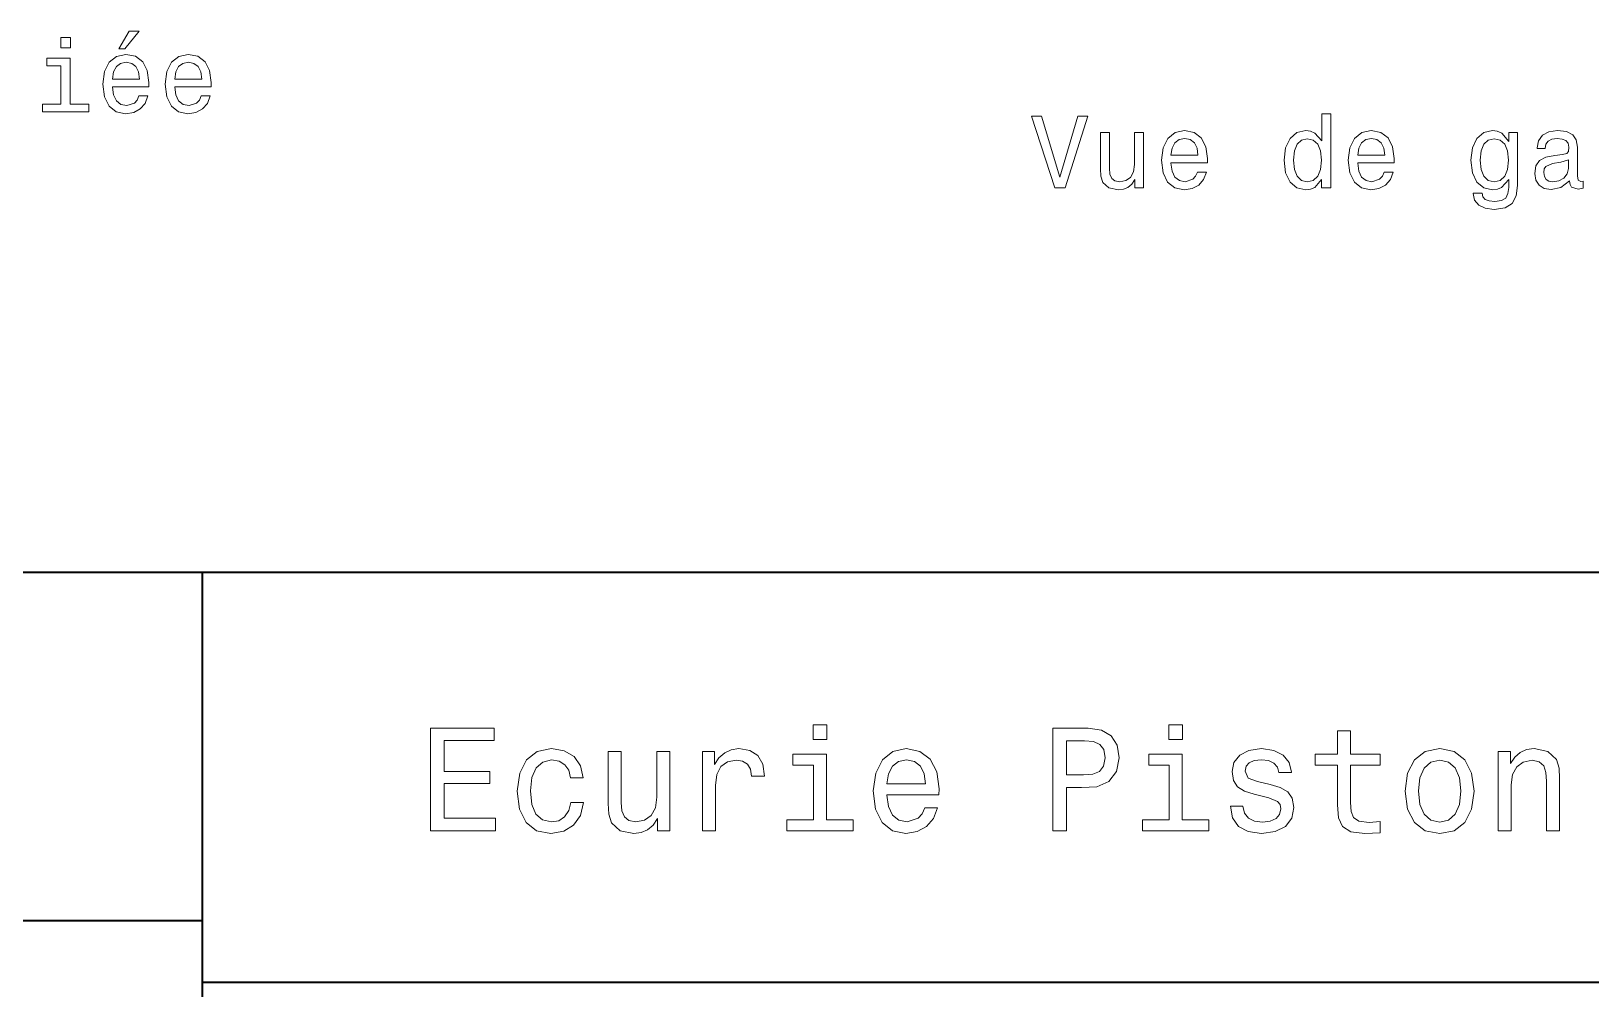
# Model space of a CAD drawing. Extents: x 0 to 297, y 0 to 210.
# Drawn here: x 153.6 to 229.7, y 49.7 to 96.4 of the extents above; entities that cross this region are included whole.
import ezdxf

# ---------------------------------------------------------------- set-up
doc = ezdxf.new("R2010")
doc.units = 0

msp = doc.modelspace()

# ---------------------------------------------------------------- linework, layer by layer
at = {"color": 7, "lineweight": 35}
for p, q in [((97, 70), (287, 70)), ((162, 10), (162, 70)), ((97, 53), (162, 53)), ((162, 50), (287, 50))]:
    msp.add_line(p, q, dxfattribs=at)
at = {"color": 7, "lineweight": 13}
for points in [[(155.549545, 96.067719), (155.080536, 96.067719), (155.080536, 95.5634), (155.549545, 95.5634)], [(157.909775, 95.523056), (158.207336, 95.523056), (158.90834, 96.380402), (158.414108, 96.380402)], [(157.602142, 93.672188), (159.377365, 93.672188), (159.382401, 93.87896), (159.301712, 94.458931), (159.079803, 94.892647), (158.726776, 95.1549), (158.257767, 95.250717), (157.798828, 95.149857), (157.445801, 94.867432), (157.218857, 94.408501), (157.138168, 93.803314), (157.213821, 93.182991), (157.440765, 92.729103), (157.788742, 92.446686), (158.24263, 92.350861), (158.636002, 92.416428), (158.958771, 92.587891), (159.195801, 92.860229), (159.33197, 93.223343), (158.893204, 93.223343), (158.802429, 93.021614), (158.67131, 92.870316), (158.298111, 92.749275), (158.010651, 92.804756), (157.793793, 92.981262), (157.652573, 93.26873), (157.602142, 93.657059)], [(160.638168, 93.672188), (162.413376, 93.672188), (162.418427, 93.87896), (162.337738, 94.458931), (162.115829, 94.892647), (161.762802, 95.1549), (161.293793, 95.250717), (160.834854, 95.149857), (160.481827, 94.867432), (160.254883, 94.408501), (160.174194, 93.803314), (160.249832, 93.182991), (160.476776, 92.729103), (160.824768, 92.446686), (161.278656, 92.350861), (161.672028, 92.416428), (161.994797, 92.587891), (162.231827, 92.860229), (162.367996, 93.223343), (161.92923, 93.223343), (161.838455, 93.021614), (161.707336, 92.870316), (161.334137, 92.749275), (161.046661, 92.804756), (160.829803, 92.981262), (160.688599, 93.26873), (160.638168, 93.657059)], [(155.534424, 92.819885), (155.534424, 95.064117), (154.394653, 95.064117), (154.394653, 94.685875), (155.090622, 94.685875), (155.090622, 92.819885), (154.182831, 92.819885), (154.182831, 92.446686), (156.452286, 92.446686), (156.452286, 92.819885)], [(157.602142, 94.045387), (157.657623, 94.393372), (157.793793, 94.650574), (158.000565, 94.806915), (158.272888, 94.862389), (158.540192, 94.806915), (158.746964, 94.650574), (158.873032, 94.393372), (158.918427, 94.045387)], [(160.638168, 94.045387), (160.693634, 94.393372), (160.829803, 94.650574), (161.036575, 94.806915), (161.308914, 94.862389), (161.576202, 94.806915), (161.782974, 94.650574), (161.909058, 94.393372), (161.954453, 94.045387)], [(204.686096, 92.236977), (203.808563, 89.256432), (202.905838, 92.236977), (202.426727, 92.236977), (203.556412, 88.731934), (204.06073, 88.731934), (205.165192, 92.236977)], [(216.572983, 89.15052), (216.572983, 88.731934), (217.016785, 88.731934), (217.016785, 92.352974), (216.578018, 92.352974), (216.578018, 91.026604), (216.240128, 91.409889), (216.033356, 91.500664), (215.796326, 91.535973), (215.367645, 91.435104), (215.03479, 91.152687), (214.817932, 90.698792), (214.742294, 90.088562), (214.817932, 89.478333), (215.03479, 89.019402), (215.367645, 88.731934), (215.796326, 88.636116), (216.033356, 88.671417), (216.245163, 88.762192)], [(207.888535, 91.440147), (207.444733, 91.440147), (207.444733, 89.876747), (207.394302, 89.513634), (207.248047, 89.251389), (207.021103, 89.090004), (206.723557, 89.039574), (206.486526, 89.079918), (206.33522, 89.200951), (206.249496, 89.407722), (206.229324, 89.700233), (206.229324, 91.440147), (205.785507, 91.440147), (205.785507, 89.659889), (205.800644, 89.301819), (205.896469, 89.004265), (206.18898, 88.731934), (206.65799, 88.636116), (206.910156, 88.671417), (207.127014, 88.762192), (207.313614, 88.918533), (207.464905, 89.145477), (207.464905, 88.731934), (207.888535, 88.731934)], [(209.224991, 89.957436), (211.000214, 89.957436), (211.005249, 90.164207), (210.924561, 90.744179), (210.702667, 91.177902), (210.34964, 91.440147), (209.880615, 91.535965), (209.421677, 91.435104), (209.068649, 91.152679), (208.841705, 90.693748), (208.761017, 90.088562), (208.83667, 89.468246), (209.063614, 89.014351), (209.411591, 88.731934), (209.865494, 88.636116), (210.258865, 88.701675), (210.581619, 88.873146), (210.818649, 89.145477), (210.954819, 89.508591), (210.516068, 89.508591), (210.425278, 89.306862), (210.294159, 89.155563), (209.920959, 89.034531), (209.633499, 89.090004), (209.416641, 89.266518), (209.275421, 89.553978), (209.224991, 89.942307)], [(218.333069, 89.957436), (220.108276, 89.957436), (220.113327, 90.164207), (220.032639, 90.744179), (219.81073, 91.177902), (219.457703, 91.440147), (218.988678, 91.535973), (218.529755, 91.435104), (218.176727, 91.152687), (217.949783, 90.693748), (217.869095, 90.088562), (217.944733, 89.468246), (218.171677, 89.014359), (218.519669, 88.731934), (218.973557, 88.636116), (219.366928, 88.701675), (219.689697, 88.873146), (219.926727, 89.145477), (220.062897, 89.508591), (219.62413, 89.508591), (219.533356, 89.306862), (219.402222, 89.155563), (219.029037, 89.034531), (218.741562, 89.090004), (218.524704, 89.266518), (218.383499, 89.553978), (218.333069, 89.942307)], [(226.124847, 88.852974), (226.124847, 91.440147), (225.701218, 91.440147), (225.701218, 91.001389), (225.353241, 91.399803), (225.141418, 91.500664), (224.904388, 91.535973), (224.475723, 91.435104), (224.142868, 91.152687), (223.92601, 90.698792), (223.850357, 90.088562), (223.92601, 89.473289), (224.142868, 89.019402), (224.475723, 88.731934), (224.904388, 88.636116), (225.146469, 88.671417), (225.34819, 88.762192), (225.701218, 89.145477), (225.701218, 88.762192), (225.660873, 88.459602), (225.549927, 88.242744), (225.338104, 88.116661), (225.020386, 88.071274), (224.743011, 88.101532), (224.546326, 88.177177), (224.430328, 88.308304), (224.395035, 88.484818), (223.966354, 88.484818), (223.966354, 88.464645), (224.031921, 88.141876), (224.233643, 87.899803), (224.556412, 87.743462), (224.995178, 87.687988), (225.519669, 87.763634), (225.867645, 87.975449), (226.064331, 88.343605)], [(228.661591, 89.084961), (228.661591, 89.069832), (228.686813, 88.898361), (228.762466, 88.777321), (229.080185, 88.681503), (229.327301, 88.721848), (229.327301, 89.064789), (229.22139, 89.04966), (229.080185, 89.115219), (229.054962, 89.316948), (229.054962, 90.718964), (228.994446, 91.077034), (228.817932, 91.329193), (228.5103, 91.480492), (228.076584, 91.535973), (227.652954, 91.475449), (227.340271, 91.303978), (227.143585, 91.03669), (227.078018, 90.683662), (227.078018, 90.653404), (227.47644, 90.653404), (227.511734, 90.865219), (227.622696, 91.016518), (227.804245, 91.107292), (228.061447, 91.142601), (228.308563, 91.117378), (228.485077, 91.041733), (228.590988, 90.910606), (228.626297, 90.72905), (228.606125, 90.517235), (228.525421, 90.411331), (228.3237, 90.360901), (227.94545, 90.320549), (227.511734, 90.229774), (227.204102, 90.06839), (227.022552, 89.816231), (226.967072, 89.443031), (227.017502, 89.110176), (227.173843, 88.86306), (227.42601, 88.706718), (227.773987, 88.651245), (228.243011, 88.757149)], [(209.224991, 90.330635), (209.280472, 90.678619), (209.416641, 90.935822), (209.623413, 91.092163), (209.895752, 91.147636), (210.16304, 91.092163), (210.369812, 90.935822), (210.495895, 90.678619), (210.541275, 90.330635)], [(215.871964, 91.13755), (216.164474, 91.066948), (216.386383, 90.870262), (216.517502, 90.54245), (216.567932, 90.088562), (216.517502, 89.629631), (216.386383, 89.301819), (216.164474, 89.10009), (215.871964, 89.034531), (215.594589, 89.10009), (215.382782, 89.301819), (215.241562, 89.634674), (215.196182, 90.088562), (215.241562, 90.537407), (215.382782, 90.865219), (215.594589, 91.066948)], [(218.333069, 90.330635), (218.388535, 90.678619), (218.524704, 90.935822), (218.731476, 91.092163), (219.003815, 91.147644), (219.271103, 91.092163), (219.477875, 90.935822), (219.603958, 90.678619), (219.649353, 90.330635)], [(224.309296, 90.088562), (224.354675, 90.537407), (224.490845, 90.870262), (224.702667, 91.066948), (224.985077, 91.137558), (225.282639, 91.066948), (225.504532, 90.870262), (225.640701, 90.537407), (225.691132, 90.088562), (225.640701, 89.629631), (225.504532, 89.301819), (225.282639, 89.10009), (224.985077, 89.034531), (224.702667, 89.10009), (224.490845, 89.301819), (224.354675, 89.634674)], [(228.61116, 89.680061), (228.550644, 89.417816), (228.389267, 89.216087), (228.147186, 89.084961), (227.84964, 89.039574), (227.65799, 89.064789), (227.52182, 89.145477), (227.436096, 89.28669), (227.410873, 89.483376), (227.431046, 89.659889), (227.511734, 89.785973), (227.834503, 89.927177), (228.243011, 89.987701), (228.61116, 90.108734)], [(173.109512, 57.381123), (176.279541, 57.381123), (176.279541, 57.986309), (173.772339, 57.986309), (173.772339, 59.679394), (176.005768, 59.679394), (176.005768, 60.277374), (173.772339, 60.277374), (173.772339, 61.775936), (176.221893, 61.775936), (176.221893, 62.381123), (173.109512, 62.381123)], [(192.439484, 62.554031), (191.769455, 62.554031), (191.769455, 61.833572), (192.439484, 61.833572)], [(203.462524, 57.381123), (204.125351, 57.381123), (204.125351, 59.492073), (204.860229, 59.492073), (205.602295, 59.528095), (206.193085, 59.780258), (206.574921, 60.270172), (206.704605, 60.940201), (206.603745, 61.559795), (206.315552, 62.013687), (205.840057, 62.287464), (205.191635, 62.381123), (203.462524, 62.381123)], [(209.788177, 62.554031), (209.118149, 62.554031), (209.118149, 61.833572), (209.788177, 61.833572)], [(205.01152, 61.76873), (205.443802, 61.725502), (205.760803, 61.588615), (205.94812, 61.336452), (206.01297, 60.940201), (205.940918, 60.522331), (205.746399, 60.270172), (205.414978, 60.140488), (204.96109, 60.104465), (204.125351, 60.104465), (204.125351, 61.76873)], [(217.353027, 60.579971), (217.353027, 58.64193), (217.396255, 58.015129), (217.597992, 57.582851), (218.001434, 57.330688), (218.685883, 57.244236), (219.43515, 57.280258), (219.43515, 57.827808), (218.887604, 57.78458), (218.390488, 57.842216), (218.123917, 58.022331), (218.008652, 58.324928), (217.98703, 58.75), (217.98703, 60.579971), (219.43515, 60.579971), (219.43515, 61.120316), (217.98703, 61.120316), (217.98703, 62.251438), (217.353027, 62.251438), (217.353027, 61.120316), (216.257935, 61.120316), (216.257935, 60.579971)], [(179.932281, 59.967579), (180.559082, 59.967579), (180.429398, 60.543945), (180.119598, 60.997837), (179.636887, 61.278816), (179.010086, 61.386887), (178.318436, 61.242794), (177.792511, 60.839336), (177.46109, 60.183716), (177.345825, 59.304752), (177.453888, 58.432995), (177.778091, 57.78458), (178.289627, 57.381123), (178.988464, 57.244236), (179.608063, 57.352303), (180.090775, 57.6549), (180.42218, 58.130402), (180.566284, 58.764408), (179.96109, 58.764408), (179.853027, 58.36095), (179.651291, 58.058357), (179.363113, 57.871037), (179.010086, 57.8134), (178.570602, 57.907059), (178.253601, 58.195244), (178.059082, 58.663544), (177.994232, 59.326366), (178.059082, 59.974781), (178.260803, 60.443081), (178.585007, 60.731266), (179.010086, 60.83213), (179.38472, 60.767288), (179.66571, 60.601585), (179.853027, 60.327808)], [(184.788177, 61.25), (184.154175, 61.25), (184.154175, 59.016571), (184.082123, 58.497837), (183.873199, 58.123196), (183.548996, 57.892651), (183.123917, 57.820602), (182.785294, 57.878242), (182.569168, 58.051151), (182.446686, 58.346542), (182.417862, 58.764408), (182.417862, 61.25), (181.783859, 61.25), (181.783859, 58.706772), (181.805481, 58.195244), (181.942368, 57.770172), (182.360229, 57.381123), (183.030258, 57.244236), (183.390488, 57.294666), (183.700287, 57.424351), (183.966858, 57.647694), (184.182999, 57.971901), (184.182999, 57.381123), (184.788177, 57.381123)], [(186.380402, 57.381123), (187.014404, 57.381123), (187.014404, 59.592937), (187.079254, 60.12608), (187.273773, 60.507923), (187.590775, 60.738472), (188.015854, 60.817722), (188.332855, 60.767288), (188.570602, 60.623199), (188.714691, 60.378242), (188.765121, 60.046829), (189.406342, 60.046829), (189.319885, 60.630402), (189.082123, 61.048271), (188.685883, 61.30043), (188.145538, 61.386887), (187.778091, 61.32925), (187.46109, 61.185158), (187.180115, 60.940201), (186.956772, 60.608788), (186.956772, 61.25), (186.380402, 61.25)], [(192.417862, 57.914265), (192.417862, 61.120316), (190.789627, 61.120316), (190.789627, 60.579971), (191.783859, 60.579971), (191.783859, 57.914265), (190.48703, 57.914265), (190.48703, 57.381123), (193.729111, 57.381123), (193.729111, 57.914265)], [(195.37175, 59.131844), (197.907776, 59.131844), (197.914978, 59.427231), (197.799713, 60.255764), (197.482712, 60.875359), (196.978378, 61.25), (196.30835, 61.386887), (195.65274, 61.242794), (195.148407, 60.839336), (194.824203, 60.183716), (194.708923, 59.319164), (194.817001, 58.432995), (195.141205, 57.78458), (195.638321, 57.381123), (196.286743, 57.244236), (196.848694, 57.337894), (197.309799, 57.582851), (197.648407, 57.971901), (197.842941, 58.490631), (197.216141, 58.490631), (197.086456, 58.20245), (196.899139, 57.986309), (196.365997, 57.8134), (195.955322, 57.892651), (195.645538, 58.14481), (195.443802, 58.555473), (195.37175, 59.110229)], [(209.766571, 57.914265), (209.766571, 61.120316), (208.138321, 61.120316), (208.138321, 60.579971), (209.132568, 60.579971), (209.132568, 57.914265), (207.835724, 57.914265), (207.835724, 57.381123), (211.077805, 57.381123), (211.077805, 57.914265)], [(214.060516, 59.636166), (213.44812, 59.780258), (212.994232, 59.945965), (212.842941, 60.28458), (212.886169, 60.522331), (213.03746, 60.695244), (213.282425, 60.803314), (213.635437, 60.846542), (213.97406, 60.803314), (214.240631, 60.67363), (214.413544, 60.479107), (214.485596, 60.219738), (215.105194, 60.219738), (215.105194, 60.23415), (214.997116, 60.70245), (214.701721, 61.069885), (214.240631, 61.30043), (213.635437, 61.386887), (213.023056, 61.30043), (212.57637, 61.062679), (212.29538, 60.709652), (212.208939, 60.262966), (212.273773, 59.830688), (212.475494, 59.528095), (212.806915, 59.311958), (213.289627, 59.16066), (213.995682, 58.987751), (214.427948, 58.807636), (214.543228, 58.663544), (214.586456, 58.447407), (214.521606, 58.180836), (214.348694, 57.979107), (214.067719, 57.849422), (213.693085, 57.806194), (213.296829, 57.849422), (213.008636, 58.000721), (212.814117, 58.245674), (212.734863, 58.584293), (212.122482, 58.584293), (212.223343, 58.007923), (212.518738, 57.590057), (212.98703, 57.337894), (213.635437, 57.244236), (214.312683, 57.337894), (214.809799, 57.590057), (215.112396, 57.993515), (215.220459, 58.519451), (215.141205, 58.973343), (214.917862, 59.283138), (214.55043, 59.484871)], [(220.65274, 59.311958), (220.768005, 58.432995), (221.099426, 57.78458), (221.625366, 57.381123), (222.331421, 57.244236), (223.030258, 57.381123), (223.556198, 57.777374), (223.887604, 58.425793), (224.010086, 59.311958), (223.887604, 60.190922), (223.556198, 60.846542), (223.030258, 61.242794), (222.331421, 61.386887), (221.625366, 61.242794), (221.099426, 60.839336), (220.768005, 60.190922)], [(225.177246, 57.381123), (225.811249, 57.381123), (225.811249, 59.614552), (225.876083, 60.12608), (226.085022, 60.500717), (226.409225, 60.731266), (226.841507, 60.817722), (227.187317, 60.745674), (227.403458, 60.551151), (227.511536, 60.226944), (227.547546, 59.794666), (227.547546, 57.381123), (228.181564, 57.381123), (228.181564, 59.924351), (228.15274, 60.435879), (228.023056, 60.86095), (227.597992, 61.25), (226.935165, 61.386887), (226.567719, 61.336452), (226.257935, 61.199566), (225.991364, 60.969017), (225.782425, 60.659222), (225.782425, 61.25), (225.177246, 61.25)], [(195.37175, 59.664986), (195.451004, 60.162102), (195.645538, 60.529537), (195.940918, 60.75288), (196.329971, 60.83213), (196.711807, 60.75288), (197.007202, 60.529537), (197.187317, 60.162102), (197.252167, 59.664986)], [(221.301147, 59.319164), (221.365997, 59.967579), (221.567719, 60.435879), (221.891937, 60.72406), (222.331421, 60.824928), (222.763687, 60.72406), (223.087891, 60.443081), (223.289627, 59.967579), (223.361679, 59.319164), (223.289627, 58.663544), (223.087891, 58.188038), (222.763687, 57.899853), (222.331421, 57.806194), (221.891937, 57.899853), (221.567719, 58.188038), (221.365997, 58.663544)]]:
    msp.add_lwpolyline(points, close=True, dxfattribs=at)

doc.saveas('drawing.dxf')
